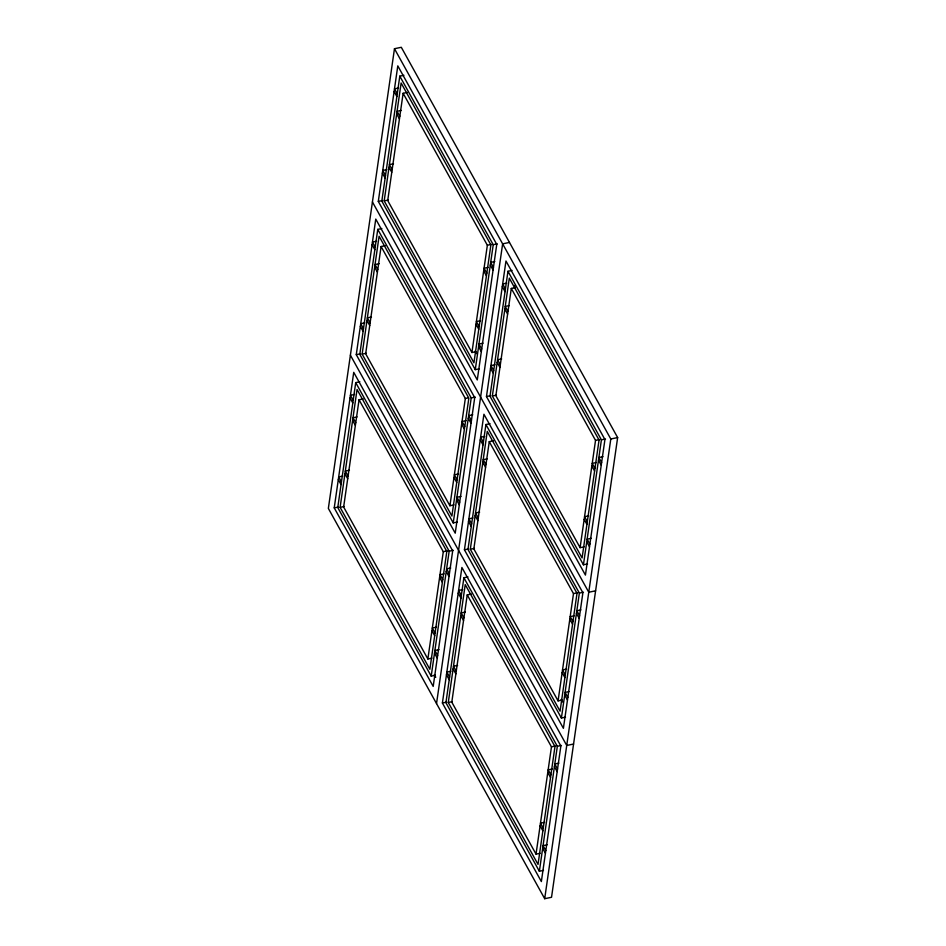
<?xml version="1.0" encoding="UTF-8"?>
<svg xmlns="http://www.w3.org/2000/svg" width="946" height="946" viewBox="0 0 946 946"><rect width="100%" height="100%" fill="white"/><g stroke="black" fill="none" stroke-linecap="round" stroke-linejoin="round"><path stroke-width="1.42" d="M394.47 48.719L328.357 508.428L544.695 898.7L551.53 897.281L617.643 437.572L401.305 47.3L394.47 48.719L610.797 438.991L544.695 898.7M334.234 507.884L353.733 372.334L452.685 550.868L433.197 686.418L334.234 507.884L338.337 507.032M356.275 354.655L375.763 219.094L474.726 397.627L455.227 533.177L356.275 354.655L360.379 353.804M378.305 201.415L397.793 65.865L496.756 244.399L477.269 379.949L378.305 201.415L382.409 200.564M359.835 381.77L355.731 382.622L337.757 507.564L431.199 676.13L435.302 675.278M381.865 228.53L377.761 229.381L359.799 354.336L453.229 522.902L457.332 522.05M403.907 75.302L399.803 76.153L381.829 201.096L475.27 369.661L479.374 368.81M340.111 507.352L357.056 389.48L446.819 551.4L429.862 669.271L340.111 507.352L344.214 506.5M362.141 354.111L379.098 236.24L468.849 398.171L451.904 516.043L362.141 354.111L366.244 353.26M384.182 200.883L401.128 83.012L490.891 244.931L473.934 362.803L384.182 200.883L388.286 200.032M363.158 398.916L359.054 399.768L343.635 507.032L427.864 658.984L431.967 658.132M385.199 245.676L381.096 246.528L365.664 353.792L449.906 505.755L454.009 504.904M407.229 92.448L403.126 93.299L387.706 200.564L471.936 352.515L476.039 351.664M427.864 658.984L443.296 551.719L359.054 399.768M449.906 505.755L465.326 398.491L381.096 246.528M471.936 352.515L487.356 245.251L403.126 93.299M431.199 676.13L449.161 551.187L355.731 382.622M453.229 522.902L471.203 397.947L377.761 229.381M475.27 369.661L493.233 244.718L399.803 76.153M436.532 703.564L502.633 243.855L509.468 242.436M442.397 703.02L461.896 567.47L560.86 746.004L541.36 881.554L442.397 703.02L446.5 702.168M464.439 549.792L483.926 414.242L582.89 592.764L563.402 728.325L464.439 549.792L468.542 548.94M486.469 396.551L505.968 261.001L604.932 439.535L585.432 575.085L486.469 396.551L490.572 395.7M467.998 576.906L463.895 577.758L445.921 702.701L539.362 871.266L543.465 870.415M490.028 423.666L485.925 424.529L467.963 549.472L561.404 718.038L565.507 717.186M512.07 270.438L507.967 271.289L489.993 396.232L583.434 564.797L587.537 563.946M448.274 702.488L465.231 584.616L554.983 746.536L538.026 864.408L448.274 702.488L452.377 701.636M470.316 549.259L487.261 431.376L577.013 593.308L560.067 711.179L470.316 549.259L474.419 548.396M492.346 396.019L509.303 278.148L599.055 440.067L582.097 557.939L492.346 396.019L496.449 395.168M471.333 594.053L467.229 594.904L451.798 702.168L536.027 854.12L540.131 853.268M493.363 440.812L489.259 441.664L473.84 548.928L558.069 700.891L562.172 700.04M515.404 287.584L511.301 288.435L495.87 395.7L580.099 547.651L584.202 546.8M514.458 288.364L514.884 285.456M536.027 854.12L551.459 746.855L467.229 594.904M558.069 700.891L573.489 593.627L489.259 441.664M580.099 547.651L595.531 440.387L511.301 288.435M539.362 871.266L557.336 746.323L463.895 577.758M561.404 718.038L579.366 593.095L485.925 424.529M583.434 564.797L601.408 439.855L507.967 271.289M398.597 88.002L394.494 88.853L397.261 93.831M401.163 110.446L397.06 111.297L399.827 116.275M393.501 163.788L389.397 164.639L392.152 169.618M386.855 169.63L382.752 170.481L385.519 175.459M376.555 241.23L372.452 242.081L375.219 247.072M379.133 263.686L375.03 264.537L377.785 269.515M487.356 245.251L491.459 244.399M493.233 244.718L497.336 243.867M494.793 261.545L490.69 262.397L493.457 267.375M488.16 267.387L484.056 268.238L486.823 273.217M506.76 283.138L502.657 283.989L505.424 288.968M371.459 317.016L367.355 317.868L370.123 322.858M364.825 322.858L360.722 323.709L363.477 328.688M509.326 305.582L505.223 306.433L507.99 311.423M480.485 320.729L476.382 321.581L479.149 326.559M483.063 343.173L478.96 344.025L481.715 349.003M501.664 358.924L497.561 359.776L500.316 364.754M495.03 364.766L490.927 365.617L493.682 370.596M354.525 394.47L350.422 395.322L353.189 400.3M357.091 416.914L352.988 417.765L355.755 422.744M465.326 398.491L468.057 397.923M471.203 397.947L475.306 397.095M472.764 414.786L468.66 415.637L471.415 420.615M466.118 420.627L462.015 421.478L464.782 426.457M484.73 436.366L480.627 437.218L483.382 442.208M349.429 470.257L345.325 471.108L348.081 476.086M342.783 476.098L338.68 476.95L341.447 481.928M487.296 458.822L483.193 459.673L485.96 464.652M595.531 440.387L599.634 439.535M601.408 439.855L605.511 439.003M610.797 438.991L617.643 437.572M458.455 473.958L454.352 474.809L457.107 479.788M602.969 456.682L598.865 457.533L601.621 462.523M596.323 462.523L592.22 463.374L594.987 468.365M461.021 496.402L456.918 497.265L459.685 502.243M479.622 512.153L475.519 513.004L478.286 517.994M472.988 517.994L468.885 518.846L471.652 523.836M588.66 515.866L584.557 516.717L587.312 521.695M443.296 551.719L447.399 550.868M449.161 551.187L453.264 550.336M591.226 538.309L587.123 539.161L589.878 544.151M450.722 568.014L446.618 568.865L449.385 573.844M444.088 573.855L439.985 574.707L442.752 579.685M462.689 589.606L458.585 590.458L461.352 595.436M465.266 612.05L461.163 612.902L463.918 617.892M573.489 593.627L577.592 592.775M579.366 593.095L583.469 592.243M595.602 590.812L588.767 592.231L372.428 201.959M436.413 627.198L432.31 628.049L435.077 633.028M580.927 609.922L576.824 610.773L579.591 615.751M574.293 615.763L570.19 616.615L572.945 621.593M438.991 649.642L434.888 650.493L437.643 655.472M457.592 665.393L453.489 666.244L456.244 671.222M450.958 671.234L446.855 672.086L449.61 677.064M566.619 669.094L562.515 669.945L565.282 674.936M569.185 691.55L565.081 692.401L567.848 697.379M551.459 746.855L555.562 746.004M557.336 746.323L561.439 745.472M573.572 744.041L566.725 745.46L350.398 355.188M558.897 763.15L554.794 764.001L557.549 768.992M552.251 768.992L548.148 769.843L550.915 774.833M544.589 822.334L540.485 823.186L543.24 828.164M547.155 844.778L543.051 845.629L545.807 850.62M394.115 91.502L396.871 96.48M490.312 265.046L493.079 270.036M502.279 286.638L505.046 291.628M598.475 460.194L601.242 465.172M396.681 113.946L399.437 118.936M483.678 270.887L486.433 275.877M504.845 309.094L507.612 314.072M591.841 466.035L594.608 471.013M389.007 167.288L391.774 172.267M476.004 324.23L478.771 329.208M497.182 362.424L499.937 367.403M584.167 519.366L586.934 524.344M382.373 173.13L385.14 178.108M478.57 346.674L481.337 351.664M490.536 368.266L493.304 373.244M586.745 541.81L589.5 546.8M475.069 351.108L476.5 353.674M372.074 244.742L374.841 249.72M468.27 418.286L471.037 423.264M480.249 439.878L483.004 444.857M576.445 613.422L579.2 618.4M374.64 267.186L377.407 272.164M461.636 424.127L464.403 429.106M482.815 462.322L485.57 467.3M569.811 619.263L572.567 624.242M366.977 320.517L369.732 325.507M453.974 477.458L456.729 482.448M475.14 515.665L477.907 520.643M562.137 672.606L564.892 677.584M360.343 326.358L363.098 331.348M456.54 499.914L459.295 504.892M468.507 521.506L471.262 526.484M564.703 695.05L567.47 700.028M561.203 699.472L562.634 702.05M350.044 397.97L352.799 402.949M446.24 571.514L449.007 576.504M458.207 593.107L460.974 598.097M554.403 766.662L557.17 771.64M352.61 420.414L355.377 425.404M439.606 577.356L442.361 582.346M460.773 615.562L463.54 620.541M547.769 772.504L550.537 777.482M344.935 473.757L347.702 478.735M431.932 630.698L434.699 635.677M453.11 668.893L455.866 673.871M540.095 825.834L542.862 830.813M338.301 479.598L341.068 484.577M434.498 653.142L437.265 658.132M446.465 674.735L449.232 679.713M542.673 848.29L545.428 853.268M434.344 674.723L435.763 677.289"/></g></svg>
